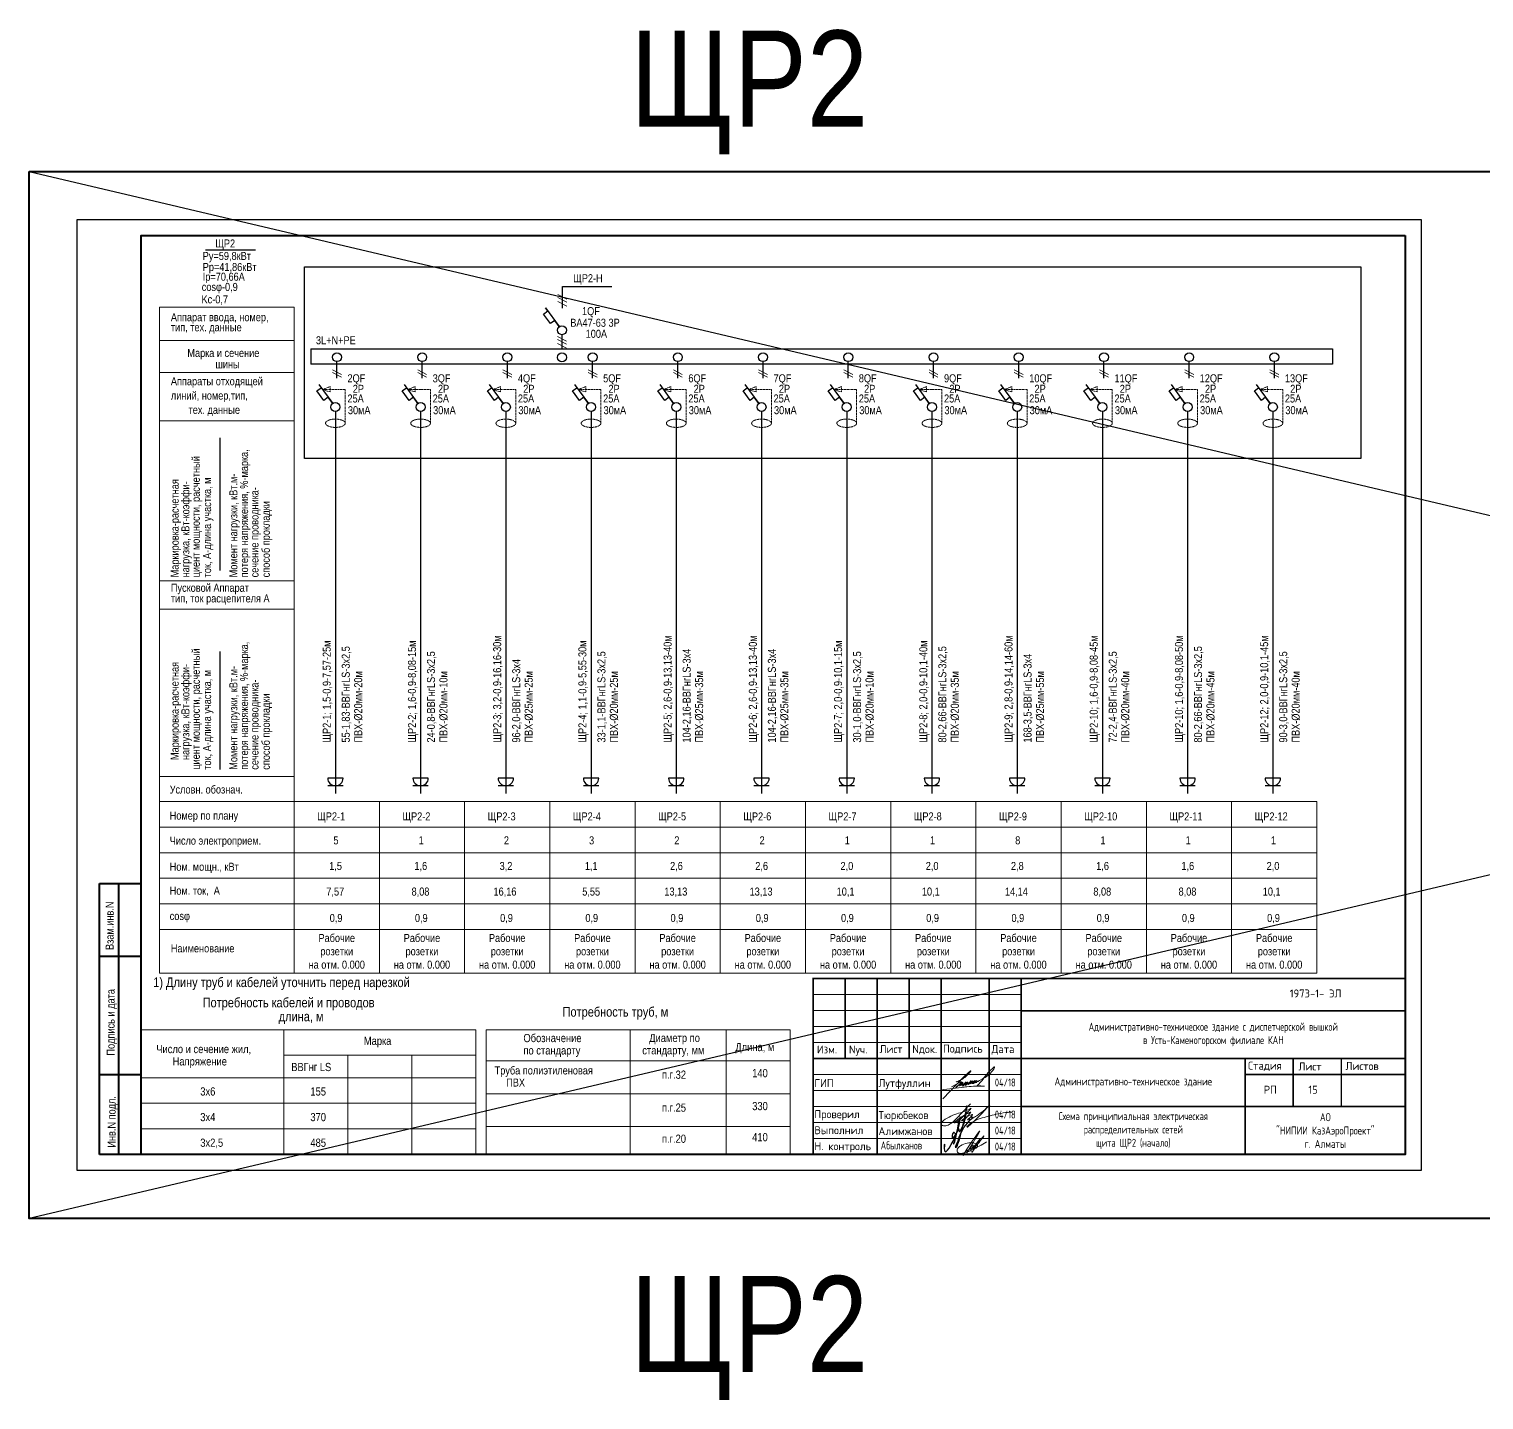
# Model space of a CAD drawing. Header units: metres. Extents: x -187 to 138813, y -64870 to 49448.
# Drawn here: x -187 to 45268, y 6636 to 49448 of the extents above; entities that cross this region are included whole.
import ezdxf
from ezdxf.enums import TextEntityAlignment as Align

# ---------------------------------------------------------------- set-up
doc = ezdxf.new("R2010")
doc.units = ezdxf.units.M
doc.linetypes.add('CENTER2', pattern=[2.3, 2, -0.1, 0.1, -0.1])
doc.linetypes.add('DASHED2', pattern=[9.525, 6.35, -3.175])
for name, color, linetype, lineweight in [('1_Рамка_АР', 7, 'Continuous', 13), ('G-ANNO-TTLB', 7, 'Continuous', 9), ('Рамка', 7, 'Continuous', 40), ('ЭЛ', 250, 'Continuous', 50), ('ЭЛ-сила', 5, 'Continuous', 50), ('ЭЛ.ос', 7, 'Continuous', 30), ('ЭЛ.сети', 5, 'Continuous', 100)]:
    doc.layers.add(name, color=color, linetype=linetype, lineweight=lineweight)
doc.layers.add('Text standart (rus)', color=7, linetype='Continuous')
doc.layers.add('Схема', color=7, linetype='Continuous')
doc.styles.add('Arial', font='ARIALN.TTF', dxfattribs={"width": 0.8, "height": 2.5})
doc.styles.add('GOST Common_7', font='', dxfattribs={"width": 0.8, "height": 2.5})
doc.styles.add('ISOCPEUR', font='isocpeur.ttf', dxfattribs={"width": 0.8, "height": 2.5})
doc.styles.get("Standard").update_dxf_attribs({"font": 'ARIALN.TTF'})
doc.styles.get('GOST Common_7').set_extended_font_data('GOST Common')

# ---------------------------------------------------------------- blocks, each defined once
blk = doc.blocks.new('A$C7BC16580')
at = {"color": 5, "lineweight": 0}
for points in [[(0, 0), (5.6, 5.75, -0.02166), (7.12, 7.19, -0.19716), (7.25, 7.24, -0.469539), (7.27, 7.11, -0.091839), (5.13, 5.11, -0.05798), (3.56, 4.36, -0.624403), (3.52, 4.39, -0.153174), (3.59, 4.48, -0.064986)], [(2.27, 3.11), (4.75, 4.37, -0.154866), (4.89, 4.39, -0.292827), (4.87, 4.29), (3.51, 2.94, -0.411587), (3.45, 2.94, -0.580346), (3.47, 3.01, -0.002677), (5.09, 4.18, -0.019361), (5.26, 4.29, -0.345388), (5.26, 4.21, -0.013245), (4.4, 3.3, 0.037418), (6.13, 4.35, 0.92971), (6.09, 4.36, -0.016709), (5.13, 3.27, 0.954384), (5.15, 3.25, 0.030217), (6.48, 4.3, -0.484269), (6.5, 4.23, -0.0371), (5.84, 3.47, 0.061745), (7.39, 4.58, 0.903836), (7.35, 4.63, 0.007464), (6.6, 3.7, 0.991792), (6.66, 3.68, 0.025261), (7.84, 4.63, 0.449152), (7.84, 4.67, 0.022262), (7.2, 3.9, 0.089693), (7.28, 3.92, 0.077771), (8.3, 4.67, 1.029358), (8.27, 4.69, 0.045434), (7.66, 3.92, 0.081016), (7.81, 3.94, 0.081016)], [(8.91, 4.18), (7.73, 4.12, -0.155702), (8.15, 4.43, -0.067082), (9.12, 4.57, -0.804067), (9.18, 4.4, -0.465495)]]:
    blk.add_lwpolyline(points, format="xyb", dxfattribs=at)
for centre, radius, start, end in [((28.29, -7.88), 22.02, 133.2628, 143.8822), ((7.68, 11.25), 6.61, 300.3031, 331.5166), ((13.67, 7.72), 0.63, 112.5581, 137.3842), ((13.46, 8.26), 0.0594, 15.6123, 121.977), ((13.3, 8.22), 0.216, 326.7487, 13.7387), ((6.23, 6.85), 3.32, 298.6379, 319.7145), ((-5.12, 31.82), 30.83, 295.2738, 301.5454), ((11.27, 1.89), 3.82, 131.8116, 147.4551), ((8.74, 4.72), 0.0226, 322.9154, 145.6207), ((-4.34, 17.08), 19.08, 314.1735, 321.0714), ((14.15, -93.03), 96.39, 95.5253, 99.1597), ((10.47, -38.41), 41.7, 95.7618, 97.7216), ((9.67, -27.12), 30.39, 87.7834, 96.3959), ((12.5, 35.44), 32.23, 263.6981, 267.0619)]:
    blk.add_arc(centre, radius, start, end, dxfattribs=at)
blk = doc.blocks.new('A$C1F835CD7')
at = {"color": 5, "lineweight": 20}
blk.add_lwpolyline([(0, 0), (-7.52, -8.07, -0.067402), (-10.53, -10.53, -0.074297), (-12.82, -11.51, -0.224721), (-14.97, -11.1, -0.534013), (-14.9, -9.54, -0.102678), (-11.12, -7.01, -0.032171), (-7.1, -5.22, 0.079), (0.39, -2.29, -0.047889), (-6.05, -8.73, -0.106221), (-8.02, -9.92, -0.25377), (-8.41, -9.76, -0.003646), (-7.08, -8.71, -0.066745), (-0.45, -4.62, -0.13618), (0.16, -4.46, -0.123156), (-4.29, -8.91, -0.149109), (-4.63, -8.94, -0.113062), (0.73, -5.7, -0.915781), (1.02, -6.05, 0.012056), (-1.26, -8.43, -0.564794), (-1.57, -8.37, -0.182122), (1.33, -6.88, -0.63015), (1.2, -7.12, 0.344907), (0.74, -7.62, 0.086497), (3.36, -6.27, 0.067149), (9.92, -0.63, -0.11777), (10.09, -0.55, -0.036841), (-1.24, -12.02, -0.923458), (-1.76, -11.92, -0.097525), (4.1, -8.03, -0.018156), (12.33, -5.82, -0.050903), (21.82, -4.34, -2.128868)], format="xyb", dxfattribs=at)
blk = doc.blocks.new('A$C04171E6A')
at = {"color": 5, "lineweight": 0}
for points in [[(0, 0, -0.0428435), (2563, 3824, -1.074521), (2599, 3802, 0.001081), (590, 429, -0.6383218), (726, 627, 0.1974927), (1232, 878, 0.3067655), (1217, 1121, -0.3396131), (1303, 1500, -0.119769), (1556, 1661, -0.3900384), (1552, 1411, -0.1665937), (543, 798, -0.1710583), (469, 818, -1.587545), (497, 834, 0.1769981), (601, 656, -0.6540487), (564, 466, -0.269144), (564, 574, -0.3664107)], [(2609, 2595, -0.0002221), (1737, 1479, 0.0388019), (1532, 1125, 0.8811967), (1595, 1081, 0.0359135), (1642, 1134, 0.034344), (3251, 3056, 0.7722729), (3221, 3073, 0.0234412), (1399, 548, -1.1192277), (1353, 548, -0.1571396), (1415, 706, -1.6000235)], [(2000, 1161), (2050, 1150, 0.1199822), (2212, 1334, 0.3620661), (2145, 1729, 0.1810689), (1580, 2007, 0.100436), (636, 1957, 0.0751561), (-420, 1557, 0.173142), (-957, 886, 0.2978333), (-774, 463, 0.1873849), (-88, 380, 0.0582409), (1425, 955, 0.0257587), (3593, 2118, -0.0006612), (3671, 2163, -0.0006612)]]:
    blk.add_lwpolyline(points, format="xyb", dxfattribs=at)
blk = doc.blocks.new('Казарма_1_Рамка_АР')
for p, q in [((682893, 323993), (689393, 323993)), ((682893, 323493), (701393, 323493)), ((682893, 322993), (689393, 322993)), ((682893, 322493), (689393, 322493)), ((682893, 321993), (701393, 321993)), ((682893, 321493), (689393, 321493)), ((682893, 320993), (689393, 320993)), ((682893, 320493), (701393, 320493)), ((682893, 319993), (689393, 319993)), ((682893, 319493), (689393, 319493))]:
    blk.add_line(p, q)
at = {"const_width": 50}
for points in [[(701393, 324493), (682893, 324493), (682893, 318993)], [(683893, 321993), (683893, 324493)], [(684893, 318993), (684893, 324493)], [(685893, 321993), (685893, 324493)], [(686893, 318993), (686893, 324493)], [(688393, 318993), (688393, 324493)], [(689393, 318993), (689393, 324493)], [(689393, 323479), (701393, 323479)], [(682893, 321993), (689393, 321993)], [(689393, 321993), (701393, 321993)], [(701393, 321993), (699393, 321993), (697893, 321993), (696393, 321993), (696393, 318993)], [(697893, 321993), (697893, 320493)], [(699393, 321993), (699393, 320493)], [(696393, 321493), (701393, 321493)], [(689393, 320493), (701393, 320493)]]:
    blk.add_lwpolyline(points, dxfattribs=at)
blk.add_lwpolyline([(696393, 321493), (701393, 321493)])
at = {"color": 5, "linetype": 'ByBlock', "lineweight": 25}
blk.add_lwpolyline([(687007, 319230), (687010, 319256), (687009, 319299), (687003, 319319), (686986, 319292), (686986, 319243), (686986, 319176), (686990, 319134), (686999, 319107), (687022, 319083), (687048, 319093), (687084, 319129), (687139, 319194), (687208, 319309), (687265, 319411), (687320, 319527), (687401, 319723), (687434, 319831), (687466, 319967), (687484, 320102), (687484, 320173), (687448, 320072), (687426, 319957), (687397, 319819), (687372, 319688), (687349, 319567), (687317, 319444), (687279, 319332), (687291, 319324), (687315, 319388), (687333, 319486), (687340, 319571), (687334, 319639), (687319, 319663), (687301, 319684), (687277, 319679), (687245, 319641), (687233, 319591), (687230, 319551), (687230, 319515), (687240, 319501), (687262, 319508), (687305, 319558), (687346, 319616), (687395, 319698), (687437, 319797), (687442, 319796), (687447, 319785), (687447, 319777), (687447, 319763), (687445, 319744), (687445, 319730), (687453, 319715), (687461, 319714), (687475, 319726), (687496, 319744), (687546, 319835), (687606, 319976), (687624, 320040), (687641, 320103), (687658, 320205), (687674, 320316), (687677, 320390), (687684, 320508), (687693, 320515), (687691, 320481), (687675, 320390), (687631, 320216), (687600, 320054), (687560, 319889), (687522, 319756), (687493, 319641), (687469, 319531), (687440, 319425), (687406, 319316), (687384, 319247), (687373, 319224), (687363, 319214), (687351, 319205), (687346, 319213), (687342, 319229), (687346, 319254), (687373, 319305), (687417, 319425), (687457, 319540), (687515, 319681), (687595, 319834), (687649, 319901), (687724, 319985), (687804, 320083), (687886, 320154)], dxfattribs=at)
at = {"color": 150, "lineweight": 30, "xscale": 120, "yscale": 120, "zscale": 120}
blk.add_blockref('A$C7BC16580', (686940, 320738), dxfattribs=at)
at = {"color": 1, "lineweight": 30, "xscale": 60.00000000000001, "yscale": 60.00000000000001, "zscale": 60.00000000000001}
blk.add_blockref('A$C1F835CD7', (687803, 320582), dxfattribs=at)
at = {"color": 5, "linetype": 'ByBlock', "lineweight": 25, "xscale": 0.2, "yscale": 0.2, "zscale": 0.2}
blk.add_blockref('A$C04171E6A', (687578, 318958), dxfattribs=at)
at = {"layer": 'G-ANNO-TTLB', "style": 'GOST Common_7'}
for s, p in [('1973-1- ЭЛ', (698590, 324024)), ('РП', (697175, 321017))]:
    blk.add_text(s, height=250, dxfattribs=at).set_placement(p, align=Align.MIDDLE_CENTER)
for s, p in [('Изм.', (683009, 322149)), ('Nуч.', (684010, 322149)), ('Лист', (684967, 322162)), ('Nдок.', (685988, 322162)), ('Подпись', (686949, 322176)), ('Дата', (688464, 322162)), ('Стадия', (696477, 321645)), ('Лист', (698056, 321619)), ('Листов', (699525, 321633)), ('ГИП ', (682932, 321100)), ('Лутфуллин', (684932, 321100)), ('Проверил ', (682931, 320129)), ('Тюрюбеков', (684932, 320100)), ('Выполнил', (682931, 319629)), ('Алимжанов', (684932, 319600)), ('Н. контроль', (682931, 319129))]:
    blk.add_text(s, height=250, dxfattribs=at).set_placement(p)
at = {"layer": 'G-ANNO-TTLB', "char_height": 250, "attachment_point": 5}
for s, insert, width, style in [('Административно-техническое здание с диспетчерской вышкой\\Pв Усть-Каменогорском филиале КАН', (695393, 322743), 12000, 'GOST Common_7'), ('{\\fISOCPEUR|b0|i0|c204|p34;Административно-техническое здание}', (692893, 321243), 7000, 'GOST Common_7'), ('04/18', (688893, 321243), 1000, 'GOST Common_7'), ('04/18', (688893, 320243), 1000, 'GOST Common_7'), ('АО\\P"НИПИИ КазАэроПроект"\\Pг. Алматы  ', (698893, 319743), 5000, 'ISOCPEUR'), ('04/18', (688893, 319743), 1000, 'GOST Common_7'), ('04/18', (688893, 319243), 1000, 'GOST Common_7')]:
    blk.add_mtext(s, dxfattribs=dict(at, insert=insert, width=width, style=style))
at = {"layer": 'G-ANNO-TTLB'}
note = blk.add_mtext_dynamic_manual_height_columns('\\pi1;{\\C0;Абылканов\\P}', width=16.9, gutter_width=6.25, heights=[8.34, 0], dxfattribs=dict(at, insert=(684976, 319403), char_height=250, attachment_point=1, style='GOST Common_7'))
for column, words in zip(note.columns.linked_columns, ['\\pi21.545;{\\C0; }']):
    column.text = words
blk = doc.blocks.new('stug')
at = {"layer": 'Рамка'}
for p, q in [((18549, -29192), (18549, -20727)), ((18549, -20727), (19849, -20727)), ((19149, -29192), (19149, -20727)), ((18549, -22992), (19849, -22992)), ((18549, -26692), (19849, -26692)), ((19849, -29192), (18549, -29192))]:
    blk.add_line(p, q, dxfattribs=at)
at = {"layer": 'Рамка', "lineweight": 25}
blk.add_line((19849, -23692), (19849, -29192), dxfattribs=at)
at = {"layer": 'Text standart (rus)', "color": 7, "lineweight": 25}
for s, p in [('Взам.инв.N', (18990, -22803)), ('Подпись и дата', (19020, -26101)), ('Инв.N подл.', (19050, -28977))]:
    blk.add_text(s, height=250, rotation=90, dxfattribs=at).set_placement(p)

msp = doc.modelspace()

# ---------------------------------------------------------------- linework, layer by layer
at = {"color": 7, "linetype": 'ByBlock', "lineweight": 20, "ltscale": 0.2}
for p, q in [((3312.6486, 18198.1913), (13771.8608, 18198.1913)), ((7771.8608, 18198.1913), (7771.8608, 14298.1913)), ((13771.8608, 18198.1913), (13771.8608, 14298.1913)), ((14089.841, 18198.1913), (23589.841, 18198.1913)), ((14089.841, 14298.1913), (14089.841, 18198.1913)), ((18589.841, 14298.1913), (18589.841, 18198.1913)), ((21589.841, 14298.1913), (21589.841, 18198.1913)), ((23589.841, 18198.1913), (23589.841, 14298.1913)), ((7771.8608, 17398.1913), (13771.8608, 17398.1913)), ((9771.8608, 17398.1913), (9771.8608, 14298.1913)), ((11771.8608, 17398.1913), (11771.8608, 14298.1913)), ((23589.841, 17227.0666), (14089.841, 17227.0666)), ((3312.6486, 16698.1913), (13771.8608, 16698.1913)), ((23589.841, 16198.1913), (14089.841, 16198.1913)), ((3312.6486, 15898.1913), (13771.8608, 15898.1913)), ((3312.6486, 15098.1913), (13771.8608, 15098.1913)), ((23589.841, 15169.316), (14089.841, 15169.316)), ((3312.6486, 14298.1913), (13771.8608, 14298.1913))]:
    msp.add_line(p, q, dxfattribs=at)
at = {"color": 1, "lineweight": 40}
msp.add_lwpolyline([(-187.3514, 44998.1913), (138812.6486, 44998.1913), (138812.6486, 12298.1913), (-187.3514, 12298.1913)], close=True, dxfattribs=at)
at = {"layer": 'Text standart (rus)'}
msp.add_lwpolyline([(43312.6486, 43498.1913), (43312.6486, 13798.1913), (1312.6486, 13798.1913), (1312.6486, 43498.1913)], close=True, dxfattribs=at)
at = {"layer": 'Text standart (rus)', "linetype": 'CENTER2', "ltscale": 30}
msp.add_lwpolyline([(8415.6105, 42018.4693), (41425.9535, 42018.4693), (41425.9535, 36035.7084), (8415.6105, 36035.7084)], close=True, dxfattribs=at)
at = {"layer": 'Рамка'}
msp.add_lwpolyline([(42812.6486, 42998.1913), (42812.6486, 14298.1913), (3312.6486, 14298.1913), (3312.6486, 42998.1913)], close=True, dxfattribs=at)
at = {"layer": 'ЭЛ', "color": 0, "lineweight": 15}
for p, q in [((3312.6486, 14298.1913), (6946.6363, 14298.1913)), ((10312.5462, 14298.1913), (13946.5339, 14298.1913))]:
    msp.add_line(p, q, dxfattribs=at)
at = {"layer": 'ЭЛ-сила', "color": 0, "lineweight": 30}
for p, q in [((9623.2857, 26054.5849), (9143.2857, 26054.5849)), ((9383.2857, 26116.895), (9383.2857, 25574.5849)), ((12286.0669, 26054.5849), (11806.0669, 26054.5849)), ((12046.0669, 26116.895), (12046.0669, 25574.5849)), ((14948.848, 26054.5849), (14468.848, 26054.5849)), ((14708.848, 26116.895), (14708.848, 25574.5849)), ((17611.6292, 26054.5849), (17131.6292, 26054.5849)), ((17371.6292, 26116.895), (17371.6292, 25574.5849)), ((20274.4103, 26054.5849), (19794.4103, 26054.5849)), ((20034.4103, 26116.895), (20034.4103, 25574.5849)), ((22937.1915, 26054.5849), (22457.1915, 26054.5849)), ((22697.1915, 26116.895), (22697.1915, 25574.5849)), ((25599.9727, 26054.5849), (25119.9727, 26054.5849)), ((25359.9727, 26116.895), (25359.9727, 25574.5849)), ((28262.7538, 26054.5849), (27782.7538, 26054.5849)), ((28022.7538, 26116.895), (28022.7538, 25574.5849)), ((30925.535, 26054.5849), (30445.535, 26054.5849)), ((30685.535, 26116.895), (30685.535, 25574.5849)), ((33588.3161, 26054.5849), (33108.3161, 26054.5849)), ((33348.3161, 26116.895), (33348.3161, 25574.5849)), ((36251.0973, 26054.5849), (35771.0973, 26054.5849)), ((36011.0973, 26116.895), (36011.0973, 25574.5849)), ((38913.8784, 26054.5849), (38433.8784, 26054.5849)), ((38673.8784, 26116.895), (38673.8784, 25574.5849)), ((9623.2857, 25814.5849), (9143.2857, 25814.5849)), ((12286.0669, 25814.5849), (11806.0669, 25814.5849)), ((14948.848, 25814.5849), (14468.848, 25814.5849)), ((17611.6292, 25814.5849), (17131.6292, 25814.5849)), ((20274.4103, 25814.5849), (19794.4103, 25814.5849)), ((22937.1915, 25814.5849), (22457.1915, 25814.5849)), ((25599.9727, 25814.5849), (25119.9727, 25814.5849)), ((28262.7538, 25814.5849), (27782.7538, 25814.5849)), ((30925.535, 25814.5849), (30445.535, 25814.5849)), ((33588.3161, 25814.5849), (33108.3161, 25814.5849)), ((36251.0973, 25814.5849), (35771.0973, 25814.5849)), ((38913.8784, 25814.5849), (38433.8784, 25814.5849))]:
    msp.add_line(p, q, dxfattribs=at)
for centre in [(9383.2857, 26054.5849), (12046.0669, 26054.5849), (14708.848, 26054.5849), (17371.6292, 26054.5849), (20034.4103, 26054.5849), (22697.1915, 26054.5849), (25359.9727, 26054.5849), (28022.7538, 26054.5849), (30685.535, 26054.5849), (33348.3161, 26054.5849), (36011.0973, 26054.5849), (38673.8784, 26054.5849)]:
    msp.add_arc(centre, 240, 180, 0, dxfattribs=at)
at = {"layer": 'ЭЛ.ос', "color": 7, "lineweight": 25}
msp.add_line((5321.303, 42553.0404), (6884.3623, 42553.0404), dxfattribs=at)
at = {"layer": 'ЭЛ.ос', "color": 7, "lineweight": 15, "ltscale": 0.5}
for p, q in [((16335.485, 41164.1571), (16616.1183, 41018.3077)), ((16335.485, 41063.1844), (16616.1183, 40917.335)), ((16335.485, 40939.7734), (16616.1183, 40793.924)), ((16322.698, 39851.593), (16603.3314, 39705.7436)), ((16322.698, 39750.6203), (16603.3314, 39604.7709)), ((16322.698, 39627.2092), (16603.3314, 39481.3599)), ((9291.1931, 38809.5774), (9571.8265, 38663.728)), ((9291.1931, 38723.2129), (9571.8265, 38577.3635)), ((11953.9743, 38809.5774), (12234.6076, 38663.728)), ((11953.9743, 38723.2129), (12234.6076, 38577.3635)), ((14616.7554, 38809.5774), (14897.3888, 38663.728)), ((14616.7554, 38723.2129), (14897.3888, 38577.3635)), ((17279.5366, 38809.5774), (17560.1699, 38663.728)), ((17279.5366, 38723.2129), (17560.1699, 38577.3635)), ((19942.3177, 38809.5774), (20222.9511, 38663.728)), ((19942.3177, 38723.2129), (20222.9511, 38577.3635)), ((22605.0989, 38809.5774), (22885.7323, 38663.728)), ((22605.0989, 38723.2129), (22885.7323, 38577.3635)), ((25267.8801, 38809.5774), (25548.5134, 38663.728)), ((25267.8801, 38723.2129), (25548.5134, 38577.3635)), ((27930.6612, 38809.5774), (28211.2946, 38663.728)), ((27930.6612, 38723.2129), (28211.2946, 38577.3635)), ((30593.4424, 38809.5774), (30874.0757, 38663.728)), ((30593.4424, 38723.2129), (30874.0757, 38577.3635)), ((33256.2235, 38809.5774), (33536.8569, 38663.728)), ((33256.2235, 38723.2129), (33536.8569, 38577.3635)), ((35919.0047, 38809.5774), (36199.638, 38663.728)), ((35919.0047, 38723.2129), (36199.638, 38577.3635)), ((38581.7858, 38809.5774), (38862.4192, 38663.728)), ((38581.7858, 38723.2129), (38862.4192, 38577.3635)), ((9157.1617, 37949.9599), (9025.0926, 37852.5189)), ((11819.9428, 37949.9599), (11687.8737, 37852.5189)), ((14482.724, 37949.9599), (14350.6549, 37852.5189)), ((17145.5052, 37949.9599), (17013.436, 37852.5189)), ((19808.2863, 37949.9599), (19676.2172, 37852.5189)), ((22471.0675, 37949.9599), (22338.9984, 37852.5189)), ((25133.8486, 37949.9599), (25001.7795, 37852.5189)), ((27796.6298, 37949.9599), (27664.5607, 37852.5189)), ((30459.4109, 37949.9599), (30327.3418, 37852.5189)), ((33122.1921, 37949.9599), (32990.123, 37852.5189)), ((35784.9732, 37949.9599), (35652.9041, 37852.5189)), ((38447.7544, 37949.9599), (38315.6853, 37852.5189))]:
    msp.add_line(p, q, dxfattribs=at)
at = {"layer": 'ЭЛ.ос', "color": 7, "lineweight": 15}
for p, q in [((3884.2644, 40765.9942), (3884.2644, 19961.5003)), ((3884.2644, 40765.9942), (8093.3239, 40765.9942)), ((8093.3239, 40765.9942), (8093.3239, 19961.5003)), ((3884.2644, 39724.9181), (8093.3239, 39724.9181)), ((8093.3239, 38720.4306), (3884.2644, 38720.4306)), ((3884.2644, 37215.842), (8093.3239, 37215.842)), ((3884.2644, 32218.4006), (8093.3239, 32218.4006)), ((8093.3239, 31329.8066), (3884.2644, 31329.8066)), ((3884.2644, 26109.1876), (8093.3239, 26109.1876)), ((40046.6978, 25326.3861), (3884.2644, 25326.3861)), ((10756.1051, 25326.3861), (10756.1051, 19961.5003)), ((13418.8863, 25326.3861), (13418.8863, 19961.5003)), ((16081.6674, 25326.3861), (16081.6674, 19961.5003)), ((18744.4486, 25326.3861), (18744.4486, 19961.5003)), ((21407.2297, 25326.3861), (21407.2297, 19961.5003)), ((24070.0109, 25326.3861), (24070.0109, 19961.5003)), ((26732.792, 25326.3861), (26732.792, 19961.5003)), ((29395.5732, 25326.3861), (29395.5732, 19961.5003)), ((32058.3543, 25326.3861), (32058.3543, 19961.5003)), ((34721.1355, 25326.3861), (34721.1355, 19961.5003)), ((37383.9167, 25326.3861), (37383.9167, 19961.5003)), ((40046.6978, 25326.3861), (40046.6978, 19961.5003)), ((40046.6978, 24526.3861), (3884.2644, 24526.3861)), ((40046.6978, 23726.3861), (3884.2644, 23726.3861)), ((40046.6978, 22926.3861), (3884.2644, 22926.3861)), ((40046.6978, 22126.3861), (3884.2644, 22126.3861)), ((40046.6978, 21326.3861), (3884.2644, 21326.3861)), ((40046.6978, 19961.5003), (3884.2644, 19961.5003))]:
    msp.add_line(p, q, dxfattribs=at)
at = {"layer": 'ЭЛ.ос', "color": 7}
for p, q in [((5768.9778, 36677.8883), (5768.9778, 32534.1634)), ((5768.9778, 30009.009), (5768.9778, 26328.0102))]:
    msp.add_line(p, q, dxfattribs=at)
at = {"layer": 'ЭЛ.ос', "color": 7, "ltscale": 0.5}
for points in [[(16475.8016, 40734.1703), (16475.8016, 41407.063)], [(16475.8016, 41407.063), (18021.1462, 41407.063)], [(16379.6216, 40157.0092), (16237.2706, 40349.9482), (16104.8216, 40252.2269), (15886.4144, 40547.0336), (16018.2911, 40644.7343), (15944.4816, 40744.3625)], [(15944.4816, 40744.3625), (16379.6216, 40157.0092)], [(16463.0147, 39904.3553), (16463.0147, 39451.0358)], [(8618.7508, 39458.5109), (8618.7508, 38978.9759)], [(8618.7508, 39458.5109), (40533.0792, 39458.5109), (40533.0792, 38978.9759), (8618.7508, 38978.9759)]]:
    msp.add_lwpolyline(points, dxfattribs=at)
at = {"layer": 'ЭЛ.ос', "color": 7, "ltscale": 10}
for points in [[(9431.5098, 38543.6571), (9431.5098, 39061.6031)], [(12094.291, 38543.6571), (12094.291, 39061.6031)], [(14757.0721, 38543.6571), (14757.0721, 39061.6031)], [(17419.8533, 38543.6571), (17419.8533, 39061.6031)], [(20082.6344, 38543.6571), (20082.6344, 39061.6031)], [(22745.4156, 38543.6571), (22745.4156, 39061.6031)], [(25408.1967, 38543.6571), (25408.1967, 39061.6031)], [(28070.9779, 38543.6571), (28070.9779, 39061.6031)], [(30733.759, 38543.6571), (30733.759, 39061.6031)], [(33396.5402, 38543.6571), (33396.5402, 39061.6031)], [(36059.3214, 38543.6571), (36059.3214, 39061.6031)], [(38722.1025, 38543.6571), (38722.1025, 39061.6031)], [(9299.8926, 37757.3012), (9157.5416, 37950.2402), (9025.0926, 37852.5189), (8806.6854, 38147.3256), (8938.5621, 38245.0263)], [(8864.7526, 38344.6545), (9299.8926, 37757.3012)], [(11962.6738, 37757.3012), (11820.3228, 37950.2402), (11687.8737, 37852.5189), (11469.4666, 38147.3256), (11601.3432, 38245.0263)], [(11527.5337, 38344.6545), (11962.6738, 37757.3012)], [(14625.455, 37757.3012), (14483.104, 37950.2402), (14350.6549, 37852.5189), (14132.2477, 38147.3256), (14264.1244, 38245.0263)], [(14190.3149, 38344.6545), (14625.455, 37757.3012)], [(17288.2361, 37757.3012), (17145.8851, 37950.2402), (17013.436, 37852.5189), (16795.0289, 38147.3256), (16926.9056, 38245.0263)], [(16853.0961, 38344.6545), (17288.2361, 37757.3012)], [(19951.0173, 37757.3012), (19808.6663, 37950.2402), (19676.2172, 37852.5189), (19457.81, 38147.3256), (19589.6867, 38245.0263)], [(19515.8772, 38344.6545), (19951.0173, 37757.3012)], [(22613.7984, 37757.3012), (22471.4474, 37950.2402), (22338.9984, 37852.5189), (22120.5912, 38147.3256), (22252.4679, 38245.0263)], [(22178.6584, 38344.6545), (22613.7984, 37757.3012)], [(25276.5796, 37757.3012), (25134.2286, 37950.2402), (25001.7795, 37852.5189), (24783.3723, 38147.3256), (24915.249, 38245.0263)], [(24841.4395, 38344.6545), (25276.5796, 37757.3012)], [(27939.3607, 37757.3012), (27797.0097, 37950.2402), (27664.5607, 37852.5189), (27446.1535, 38147.3256), (27578.0302, 38245.0263)], [(27504.2207, 38344.6545), (27939.3607, 37757.3012)], [(30602.1419, 37757.3012), (30459.7909, 37950.2402), (30327.3418, 37852.5189), (30108.9346, 38147.3256), (30240.8113, 38245.0263)], [(30167.0018, 38344.6545), (30602.1419, 37757.3012)], [(33264.923, 37757.3012), (33122.572, 37950.2402), (32990.123, 37852.5189), (32771.7158, 38147.3256), (32903.5925, 38245.0263)], [(32829.783, 38344.6545), (33264.923, 37757.3012)], [(35927.7042, 37757.3012), (35785.3532, 37950.2402), (35652.9041, 37852.5189), (35434.4969, 38147.3256), (35566.3736, 38245.0263)], [(35492.5641, 38344.6545), (35927.7042, 37757.3012)], [(38590.4854, 37757.3012), (38448.1344, 37950.2402), (38315.6853, 37852.5189), (38097.2781, 38147.3256), (38229.1548, 38245.0263)], [(38155.3453, 38344.6545), (38590.4854, 37757.3012)], [(9383.2857, 37504.6473), (9383.2857, 26114.0278)], [(12046.0669, 37504.6473), (12046.0669, 26114.0278)], [(14708.848, 37504.6473), (14708.848, 26114.0278)], [(17371.6292, 37504.6473), (17371.6292, 26114.0278)], [(20034.4103, 37504.6473), (20034.4103, 26114.0278)], [(22697.1915, 37504.6473), (22697.1915, 26114.0278)], [(25359.9727, 37504.6473), (25359.9727, 26114.0278)], [(28022.7538, 37504.6473), (28022.7538, 26114.0278)], [(30685.535, 37504.6473), (30685.535, 26114.0278)], [(33348.3161, 37504.6473), (33348.3161, 26114.0278)], [(36011.0973, 37504.6473), (36011.0973, 26114.0278)], [(38673.8784, 37504.6473), (38673.8784, 26114.0278)]]:
    msp.add_lwpolyline(points, dxfattribs=at)
at = {"layer": 'ЭЛ.ос', "linetype": 'DASHED2', "lineweight": 13, "ltscale": 5}
for points in [[(9691.2556, 37137.6274), (9691.2556, 38189.1268), (8979.9751, 38189.1268), (9216.74, 38283.7763), (9216.74, 38117.4585), (8979.9751, 38189.1268)], [(12354.0367, 37137.6274), (12354.0367, 38189.1268), (11642.7563, 38189.1268), (11879.5211, 38283.7763), (11879.5211, 38117.4585), (11642.7563, 38189.1268)], [(15016.8179, 37137.6274), (15016.8179, 38189.1268), (14305.5374, 38189.1268), (14542.3023, 38283.7763), (14542.3023, 38117.4585), (14305.5374, 38189.1268)], [(17679.599, 37137.6274), (17679.599, 38189.1268), (16968.3186, 38189.1268), (17205.0834, 38283.7763), (17205.0834, 38117.4585), (16968.3186, 38189.1268)], [(20342.3802, 37137.6274), (20342.3802, 38189.1268), (19631.0997, 38189.1268), (19867.8646, 38283.7763), (19867.8646, 38117.4585), (19631.0997, 38189.1268)], [(23005.1613, 37137.6274), (23005.1613, 38189.1268), (22293.8809, 38189.1268), (22530.6458, 38283.7763), (22530.6458, 38117.4585), (22293.8809, 38189.1268)], [(25667.9425, 37137.6274), (25667.9425, 38189.1268), (24956.662, 38189.1268), (25193.4269, 38283.7763), (25193.4269, 38117.4585), (24956.662, 38189.1268)], [(28330.7236, 37137.6274), (28330.7236, 38189.1268), (27619.4432, 38189.1268), (27856.2081, 38283.7763), (27856.2081, 38117.4585), (27619.4432, 38189.1268)], [(30993.5048, 37137.6274), (30993.5048, 38189.1268), (30282.2243, 38189.1268), (30518.9892, 38283.7763), (30518.9892, 38117.4585), (30282.2243, 38189.1268)], [(33656.286, 37137.6274), (33656.286, 38189.1268), (32945.0055, 38189.1268), (33181.7704, 38283.7763), (33181.7704, 38117.4585), (32945.0055, 38189.1268)], [(36319.0671, 37137.6274), (36319.0671, 38189.1268), (35607.7867, 38189.1268), (35844.5515, 38283.7763), (35844.5515, 38117.4585), (35607.7867, 38189.1268)], [(38981.8483, 37137.6274), (38981.8483, 38189.1268), (38270.5678, 38189.1268), (38507.3327, 38283.7763), (38507.3327, 38117.4585), (38270.5678, 38189.1268)]]:
    msp.add_lwpolyline(points, dxfattribs=at)
at = {"layer": 'ЭЛ.ос', "color": 7, "ltscale": 0.5}
for centre in [(16463.0147, 40044.445), (9431.5098, 39201.6927), (12094.291, 39201.6927), (14757.0721, 39201.6927), (16463.0147, 39196.8526), (17419.8533, 39201.6927), (20082.6344, 39201.6927), (22745.4156, 39201.6927), (25408.1967, 39201.6927), (28070.9779, 39201.6927), (30733.759, 39201.6927), (33396.5402, 39201.6927), (36059.3214, 39201.6927), (38722.1025, 39201.6927), (9383.2857, 37644.737), (12046.0669, 37644.737), (14708.848, 37644.737), (17371.6292, 37644.737), (20034.4103, 37644.737), (22697.1915, 37644.737), (25359.9727, 37644.737), (28022.7538, 37644.737), (30685.535, 37644.737), (33348.3161, 37644.737), (36011.0973, 37644.737), (38673.8784, 37644.737)]:
    msp.add_circle(centre, 140.0896, dxfattribs=at)
at = {"layer": 'ЭЛ.ос', "linetype": 'DASHED2', "lineweight": 13, "ltscale": 5, "extrusion": (0, 0, -1)}
for centre in [(9383.2857, 37137.6274), (12046.0669, 37137.6274), (14708.848, 37137.6274), (17371.6292, 37137.6274), (20034.4103, 37137.6274), (22697.1915, 37137.6274), (25359.9727, 37137.6274), (28022.7538, 37137.6274), (30685.535, 37137.6274), (33348.3161, 37137.6274), (36011.0973, 37137.6274), (38673.8784, 37137.6274)]:
    msp.add_ellipse(centre, major_axis=(307.9698, 0), ratio=0.4195688025, dxfattribs=at)
at = {"layer": 'ЭЛ.сети', "lineweight": 30}
for p, q in [((-187.3514, 44998.1913), (138812.6486, 12298.1913)), ((138812.6486, 44998.1913), (-187.3514, 12298.1913))]:
    msp.add_line(p, q, dxfattribs=at)

# ---------------------------------------------------------------- block references
at = {"layer": '1_Рамка_АР'}
msp.add_blockref('Казарма_1_Рамка_АР', (-658580.4853, -304694.6026), dxfattribs=at)
at = {"layer": 'Text standart (rus)'}
msp.add_blockref('stug', (-16536.1298, 43490.5318), dxfattribs=at)

# ---------------------------------------------------------------- texts
at = {"layer": 'G-ANNO-TTLB', "style": 'GOST Common_7'}
msp.add_text('15', height=250, dxfattribs=at).set_placement((39784.0701, 16197.3436))
at = {"layer": 'G-ANNO-TTLB', "insert": (34312.6486, 15048.1913), "char_height": 250, "width": 7000, "attachment_point": 5, "style": 'GOST Common_7'}
msp.add_mtext('Схема принципиальная электрическая распределительных сетей \\Pщита ЩР2 (начало)', dxfattribs=at)
at = {"layer": 'Text standart (rus)'}
for s, p in [('ЩР2', (5629.6165, 42627.6864)), ('Ру=59,8кВт', (5238.0859, 42238.0376)), ('Рр=41,86кВт', (5238.0859, 41893.3593)), ('Iр=70,66А', (5238.0859, 41589.1751)), ('cosφ-0,9', (5207.2601, 41270.1826)), ('ЩР2-Н', (16813.5527, 41543.1513)), ('Kc-0,7', (5200.6486, 40882.4178)), ('100А', (17202.5019, 39807.381)), ('3L+N+PE', (8776.0751, 39604.7854)), ('шины', (5635.553, 38854.1598)), ('2QF', (9760.0806, 38416.9849)), ('3QF', (12422.8618, 38416.9849)), ('4QF', (15085.6429, 38416.9849)), ('5QF', (17748.4241, 38416.9849)), ('6QF', (20411.2052, 38416.9849)), ('7QF', (23073.9864, 38416.9849)), ('8QF', (25736.7675, 38416.9849)), ('9QF', (28399.5487, 38416.9849)), ('10QF', (31062.3299, 38416.9849)), ('11QF', (33725.111, 38416.9849)), ('12QF', (36387.8922, 38416.9849)), ('13QF', (39050.6733, 38416.9849)), ('2Р', (9925.2132, 38088.3975)), ('2Р', (12587.9944, 38088.3975)), ('2Р', (15250.7756, 38088.3975)), ('2Р', (17913.5567, 38088.3975)), ('2Р', (20576.3379, 38088.3975)), ('2Р', (23239.119, 38088.3975)), ('2Р', (25901.9002, 38088.3975)), ('2Р', (28564.6813, 38088.3975)), ('2Р', (31227.4625, 38088.3975)), ('2Р', (33890.2436, 38088.3975)), ('2Р', (36553.0248, 38088.3975)), ('2Р', (39215.806, 38088.3975)), ('25A', (9759.9426, 37786.817)), ('25A', (12422.7237, 37786.817)), ('25A', (15085.5049, 37786.817)), ('25A', (17748.286, 37786.817)), ('25A', (20411.0672, 37786.817)), ('25A', (23073.8483, 37786.817)), ('25A', (25736.6295, 37786.817)), ('25A', (28399.4107, 37786.817)), ('25A', (31062.1918, 37786.817)), ('25A', (33724.973, 37786.817)), ('25A', (36387.7541, 37786.817)), ('25A', (39050.5353, 37786.817)), ('30мA', (9773.6093, 37420.5885)), ('30мA', (12436.3905, 37420.5885)), ('30мA', (15099.1716, 37420.5885)), ('30мA', (17761.9528, 37420.5885)), ('30мA', (20424.7339, 37420.5885)), ('30мA', (23087.5151, 37420.5885)), ('30мA', (25750.2963, 37420.5885)), ('30мA', (28413.0774, 37420.5885)), ('30мA', (31075.8586, 37420.5885)), ('30мA', (33738.6397, 37420.5885)), ('30мA', (36401.4209, 37420.5885)), ('30мA', (39064.202, 37420.5885)), ('Условн. обознач.', (4206.1746, 25574.4821)), ('Номер по плану', (4206.1746, 24759.7775)), ('Число электроприем.', (4206.1746, 23976.5727)), ('5', (9321.1189, 23986.7878)), ('1', (11983.9001, 23986.7878)), ('2', (14646.6813, 23986.7878)), ('3', (17309.4624, 23986.7878)), ('2', (19972.2436, 23986.7878)), ('2', (22635.0247, 23986.7878)), ('1', (25297.8059, 23986.7878)), ('1', (27960.587, 23986.7878)), ('8', (30623.3682, 23986.7878)), ('1', (33286.1493, 23986.7878)), ('1', (35948.9305, 23986.7878)), ('1', (38611.7117, 23986.7878)), ('Ном. мощн., кВт', (4206.1746, 23161.9548)), ('1,5', (9189.0141, 23186.7878)), ('1,6', (11851.7952, 23186.7878)), ('3,2', (14514.5764, 23186.7878)), ('1,1', (17177.3575, 23186.7878)), ('2,6', (19840.1387, 23186.7878)), ('2,6', (22502.9199, 23186.7878)), ('2,0', (25165.701, 23186.7878)), ('2,0', (27828.4822, 23186.7878)), ('2,8', (30491.2633, 23186.7878)), ('1,6', (33154.0445, 23186.7878)), ('1,6', (35816.8256, 23186.7878)), ('2,0', (38479.6068, 23186.7878)), ('Ном. ток,  А', (4206.1746, 22415.0888)), ('7,57', (9100.1329, 22386.7878)), ('8,08', (11762.9141, 22386.7878)), ('16,16', (14322.4729, 22386.7878)), ('5,55', (17095.9891, 22386.7878)), ('13,13', (19661.5734, 22386.7878)), ('13,13', (22324.3545, 22386.7878)), ('10,1', (25044.7693, 22386.7878)), ('10,1', (27707.5504, 22386.7878)), ('14,14', (30302.0883, 22386.7878)), ('8,08', (33065.1633, 22386.7878)), ('8,08', (35727.9445, 22386.7878)), ('10,1', (38358.6751, 22386.7878)), ('cosφ', (4206.1746, 21623.7626)), ('0,9', (9204.5553, 21561.9548)), ('0,9', (11867.3365, 21561.9548)), ('0,9', (14530.1176, 21561.9548)), ('0,9', (17192.8988, 21561.9548)), ('0,9', (19855.68, 21561.9548)), ('0,9', (22518.4611, 21561.9548)), ('0,9', (25181.2423, 21561.9548)), ('0,9', (27844.0234, 21561.9548)), ('0,9', (30506.8046, 21561.9548)), ('0,9', (33169.5857, 21561.9548)), ('0,9', (35832.3669, 21561.9548)), ('0,9', (38495.148, 21561.9548)), ('Наименование', (4240.8136, 20612.4987))]:
    msp.add_text(s, height=250, dxfattribs=at).set_placement(p)
at = {"layer": 'Text standart (rus)', "lineweight": 15}
for s, p in [('Аппарат ввода, номер,', (4242.6832, 40324.9655)), ('тип, тех. данные', (4242.6832, 40010.8521)), ('Марка и сечение', (4757.7832, 39207.6752)), ('Аппараты отходящей', (4242.6832, 38325.3012)), ('линий, номер,тип, ', (4242.6832, 37877.3584)), ('тех. данные', (4795.2396, 37431.9746)), ('Пусковой Аппарат', (4242.6832, 31874.2272)), ('тип, ток расцепителя А', (4242.6832, 31542.9719))]:
    msp.add_text(s, height=250, dxfattribs=at).set_placement(p)
at = {"layer": 'Text standart (rus)', "linetype": 'ByBlock', "lineweight": -2}
for s, p in [('1QF', (17089.5604, 40516.2972)), ('ВА47-63 3Р', (16721.4571, 40152.2557))]:
    msp.add_text(s, height=250, dxfattribs=at).set_placement(p)
at = {"layer": 'Text standart (rus)'}
for s, p in [('циент мощности, расчетный', (5146.4875, 32324.8147)), ('потеря напряжения, %%%-марка,', (6654.6812, 32324.8147)), ('Момент нагрузки, кВт.м-', (6320.2709, 32324.8147)), ('Маркировка-расчетная', (4486.4038, 32324.8147)), ('нагрузка, кВт-коэффи-', (4820.8141, 32324.8147)), ('ток, А-длина участка, м', (5499.1738, 32324.8147)), ('сечение проводника-', (6980.3545, 32324.8147)), ('способ прокладки', (7333.0409, 32324.8147)), ('ЩР2-3; 3,2-0,9-16,16-30м', (14562.5562, 27165.1274)), ('ЩР2-5; 2,6-0,9-13,13-40м', (19888.1185, 27165.1274)), ('ЩР2-6; 2,6-0,9-13,13-40м', (22550.8997, 27165.1274)), ('ЩР2-9; 2,8-0,9-14,14-60м', (30539.2431, 27165.1274)), ('ЩР2-10; 1,6-0,9-8,08-45м', (33202.0243, 27165.1274)), ('ЩР2-10; 1,6-0,9-8,08-50м', (35864.8054, 27165.1274)), ('ЩР2-12; 2,0-0,9-10,1-45м', (38527.5866, 27165.1274)), ('циент мощности, расчетный', (5146.4875, 26316.6502)), ('потеря напряжения, %%%-марка,', (6654.6812, 26316.6502)), ('ЩР2-1; 1,5-0,9-7,57-25м', (9236.9939, 27165.1274)), ('55-1,83-ВВГнгLS-3х2,5', (9831.557, 27165.1274)), ('ЩР2-2; 1,6-0,9-8,08-15м', (11899.775, 27165.1274)), ('24-0,8-ВВГнгLS-3х2,5', (12494.3382, 27165.1274)), ('ЩР2-4; 1,1-0,9-5,55-30м', (17225.3373, 27165.1274)), ('33-1,1-ВВГнгLS-3х2,5', (17819.9005, 27165.1274)), ('104-2,16-ВВГнгLS-3х4', (20482.6817, 27165.1274)), ('104-2,16-ВВГнгLS-3х4', (23145.4628, 27165.1274)), ('ЩР2-7; 2,0-0,9-10,1-15м', (25213.6808, 27165.1274)), ('30-1,0-ВВГнгLS-3х2,5', (25808.244, 27165.1274)), ('ЩР2-8; 2,0-0,9-10,1-40м', (27876.462, 27165.1274)), ('80-2,66-ВВГнгLS-3х2,5', (28471.0251, 27165.1274)), ('72-2,4-ВВГнгLS-3х2,5', (33796.5874, 27165.1274)), ('80-2,66-ВВГнгLS-3х2,5', (36459.3686, 27165.1274)), ('90-3,0-ВВГнгLS-3х2,5', (39122.1497, 27165.1274)), ('Маркировка-расчетная', (4486.4038, 26619.4717)), ('нагрузка, кВт-коэффи-', (4820.8141, 26619.4717)), ('96-2,0-ВВГнгLS-3х4', (15157.1193, 27165.1274)), ('168-3,5-ВВГнгLS-3х4', (31133.8063, 27165.1274)), ('ток, А-длина участка, м', (5499.1738, 26316.6502)), ('Момент нагрузки, кВт.м-', (6320.2709, 26316.6502)), ('сечение проводника-', (6980.3545, 26316.6502)), ('ПВХ-Ø20мм-20м', (10220.7196, 27165.1274)), ('ПВХ-Ø20мм-10м', (12883.5007, 27165.1274)), ('ПВХ-Ø25мм-25м', (15546.2819, 27165.1274)), ('ПВХ-Ø20мм-25м', (18209.0631, 27165.1274)), ('ПВХ-Ø25мм-35м', (20871.8442, 27165.1274)), ('ПВХ-Ø25мм-35м', (23534.6254, 27165.1274)), ('ПВХ-Ø20мм-10м', (26197.4065, 27165.1274)), ('ПВХ-Ø20мм-35м', (28860.1877, 27165.1274)), ('ПВХ-Ø25мм-55м', (31522.9688, 27165.1274)), ('ПВХ-Ø20мм-40м', (34185.75, 27165.1274)), ('ПВХ-Ø20мм-45м', (36848.5311, 27165.1274)), ('ПВХ-Ø20мм-40м', (39511.3123, 27165.1274)), ('способ прокладки', (7333.0409, 26316.6502))]:
    msp.add_text(s, height=250, rotation=90, dxfattribs=at).set_placement(p)
at = {"layer": 'Text standart (rus)', "linetype": 'ByBlock', "lineweight": 0, "ltscale": 100}
for s, p in [('ЩР2-1', (8814.9554, 24734.9346)), ('ЩР2-2', (11477.7366, 24734.9346)), ('ЩР2-3', (14140.5177, 24734.9346)), ('ЩР2-4', (16803.2989, 24734.9346)), ('ЩР2-5', (19466.0801, 24734.9346)), ('ЩР2-6', (22128.8612, 24734.9346)), ('ЩР2-7', (24791.6424, 24734.9346)), ('ЩР2-8', (27454.4235, 24734.9346)), ('ЩР2-9', (30117.2047, 24734.9346)), ('ЩР2-10', (32779.9858, 24734.9346)), ('ЩР2-11', (35442.767, 24734.9346)), ('ЩР2-12', (38105.5481, 24734.9346))]:
    msp.add_text(s, height=250, dxfattribs=at).set_placement(p)
at = {"layer": 'Text standart (rus)', "char_height": 250, "width": 2662.781155, "attachment_point": 5}
for insert in [(9424.7145, 20643.9432), (12087.4957, 20643.9432), (14750.2768, 20643.9432), (17413.058, 20643.9432), (20075.8391, 20643.9432), (22738.6203, 20643.9432), (25401.4015, 20643.9432), (28064.1826, 20643.9432), (30726.9638, 20643.9432), (33389.7449, 20643.9432), (36052.5261, 20643.9432), (38715.3072, 20643.9432)]:
    msp.add_mtext('Рабочие\\Pрозетки\\P{\\C7;на отм. 0.000}', dxfattribs=dict(at, insert=insert))
at = {"layer": 'Схема', "color": 7, "lineweight": 35, "style": 'Arial'}
for s, height, p in [('1) Длину труб и кабелей уточнить перед нарезкой', 300, (3691.3808, 19528.5948)), ('Потребность кабелей и проводов', 300, (5234.1692, 18896.2592)), ('длина, м', 300, (7612.078, 18460.6683)), ('Потребность труб, м', 300, (16479.3034, 18605.2373)), ('Марка', 255, (10272.4944, 17721.8723)), ('Обозначение ', 255, (15258.0002, 17809.7629)), ('Диаметр по', 255, (19188.5256, 17812.4786)), ('Длина, м', 255, (21878.5939, 17528.6608)), ('Число и сечение жил,', 255, (3786.4087, 17466.4862)), ('Напряжение', 255, (4296.7633, 17080.7719)), ('по стандарту', 255, (15258.0002, 17424.0486)), ('стандарту, мм', 255, (18970.6717, 17426.7643)), ('ВВГнг LS', 255, (8002.2896, 16904.9175)), ('Труба полиэтиленовая', 250, (14358.0774, 16800.44)), ('п.г.32', 255, (19585.124, 16665.954)), ('140', 255, (22405.5861, 16714.5427)), ('3х6', 255, (5161.3958, 16141.6252)), ('155', 255, (8601.6765, 16141.6252)), ('ПВХ', 250, (14718.9621, 16422.9557)), ('330', 255, (22405.5861, 15685.6673)), ('3х4', 255, (5161.3958, 15341.6252)), ('370', 255, (8601.6765, 15341.6252)), ('п.г.25', 255, (19585.124, 15637.0787)), ('3х2,5', 255, (5161.3958, 14541.6252)), ('485', 255, (8601.6765, 14541.6252)), ('п.г.20', 255, (19585.124, 14666.1293)), ('410', 255, (22405.5861, 14714.7179))]:
    msp.add_text(s, height=height, dxfattribs=at).set_placement(p)
at = {"layer": 'ЭЛ', "color": 5, "lineweight": 50, "char_height": 3000, "width": 42001.903583, "attachment_point": 5}
for insert in [(22311.6968, 47468.7973), (22311.6968, 8570.3928)]:
    msp.add_mtext('ЩР2', dxfattribs=dict(at, insert=insert))

doc.saveas('drawing.dxf')
